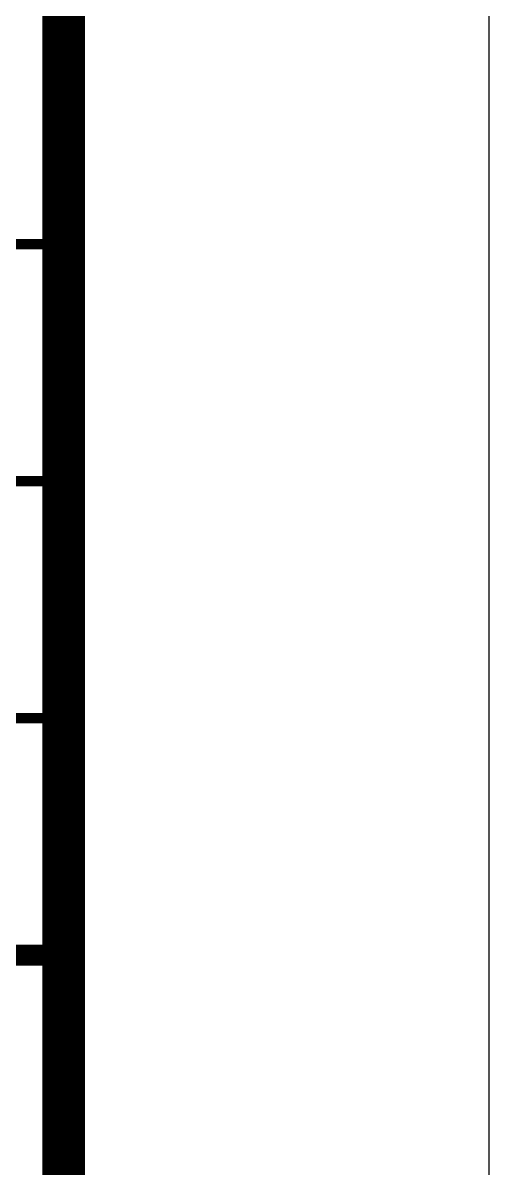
# Model space of a CAD drawing. Extents: x 1382187 to 1725648, y 860327 to 1571294.
# Drawn here: x 1530268 to 1531363, y 980540 to 983233 of the extents above; entities that cross this region are included whole.
import ezdxf

# ---------------------------------------------------------------- set-up
doc = ezdxf.new("R2010")
doc.units = 0
doc.header["$LTSCALE"] = 1000
doc.header["$MEASUREMENT"] = 0
doc.layers.add('ZC', color=6, linetype='Continuous', lineweight=40)
doc.layers.add('图框', color=140, linetype='Continuous')

# ---------------------------------------------------------------- blocks, each defined once
blk = doc.blocks.new('A$C7B7C77C1')
at = {"layer": '图框'}
for points, const_width in [([(-4874.6, 6411.4), (3.4, 6411.4)], 24.4), ([(-4874.6, 5853.9), (3.4, 5853.9)], 24.4), ([(-4874.6, 5296.4), (3.4, 5296.4)], 24.4), ([(-4874.6, 4738.9), (3.4, 4738.9)], 48.8)]:
    blk.add_lwpolyline(points, dxfattribs=dict(at, const_width=const_width))

msp = doc.modelspace()

# ---------------------------------------------------------------- linework, layer by layer
at = {"layer": '图框'}
msp.add_lwpolyline([(1471963.5, 975302), (1531363.5, 975302), (1531363.5, 1017302), (1471963.5, 1017302)], close=True, dxfattribs=at)
at = {"layer": '图框', "const_width": 100}
msp.add_lwpolyline([(1474463.5, 976302), (1530363.5, 976302), (1530363.5, 1016302), (1474463.5, 1016302)], close=True, dxfattribs=at)

# ---------------------------------------------------------------- block references
at = {"layer": 'ZC'}
msp.add_blockref('A$C7B7C77C1', (1530363.5, 976302), dxfattribs=at)

doc.saveas('drawing.dxf')
